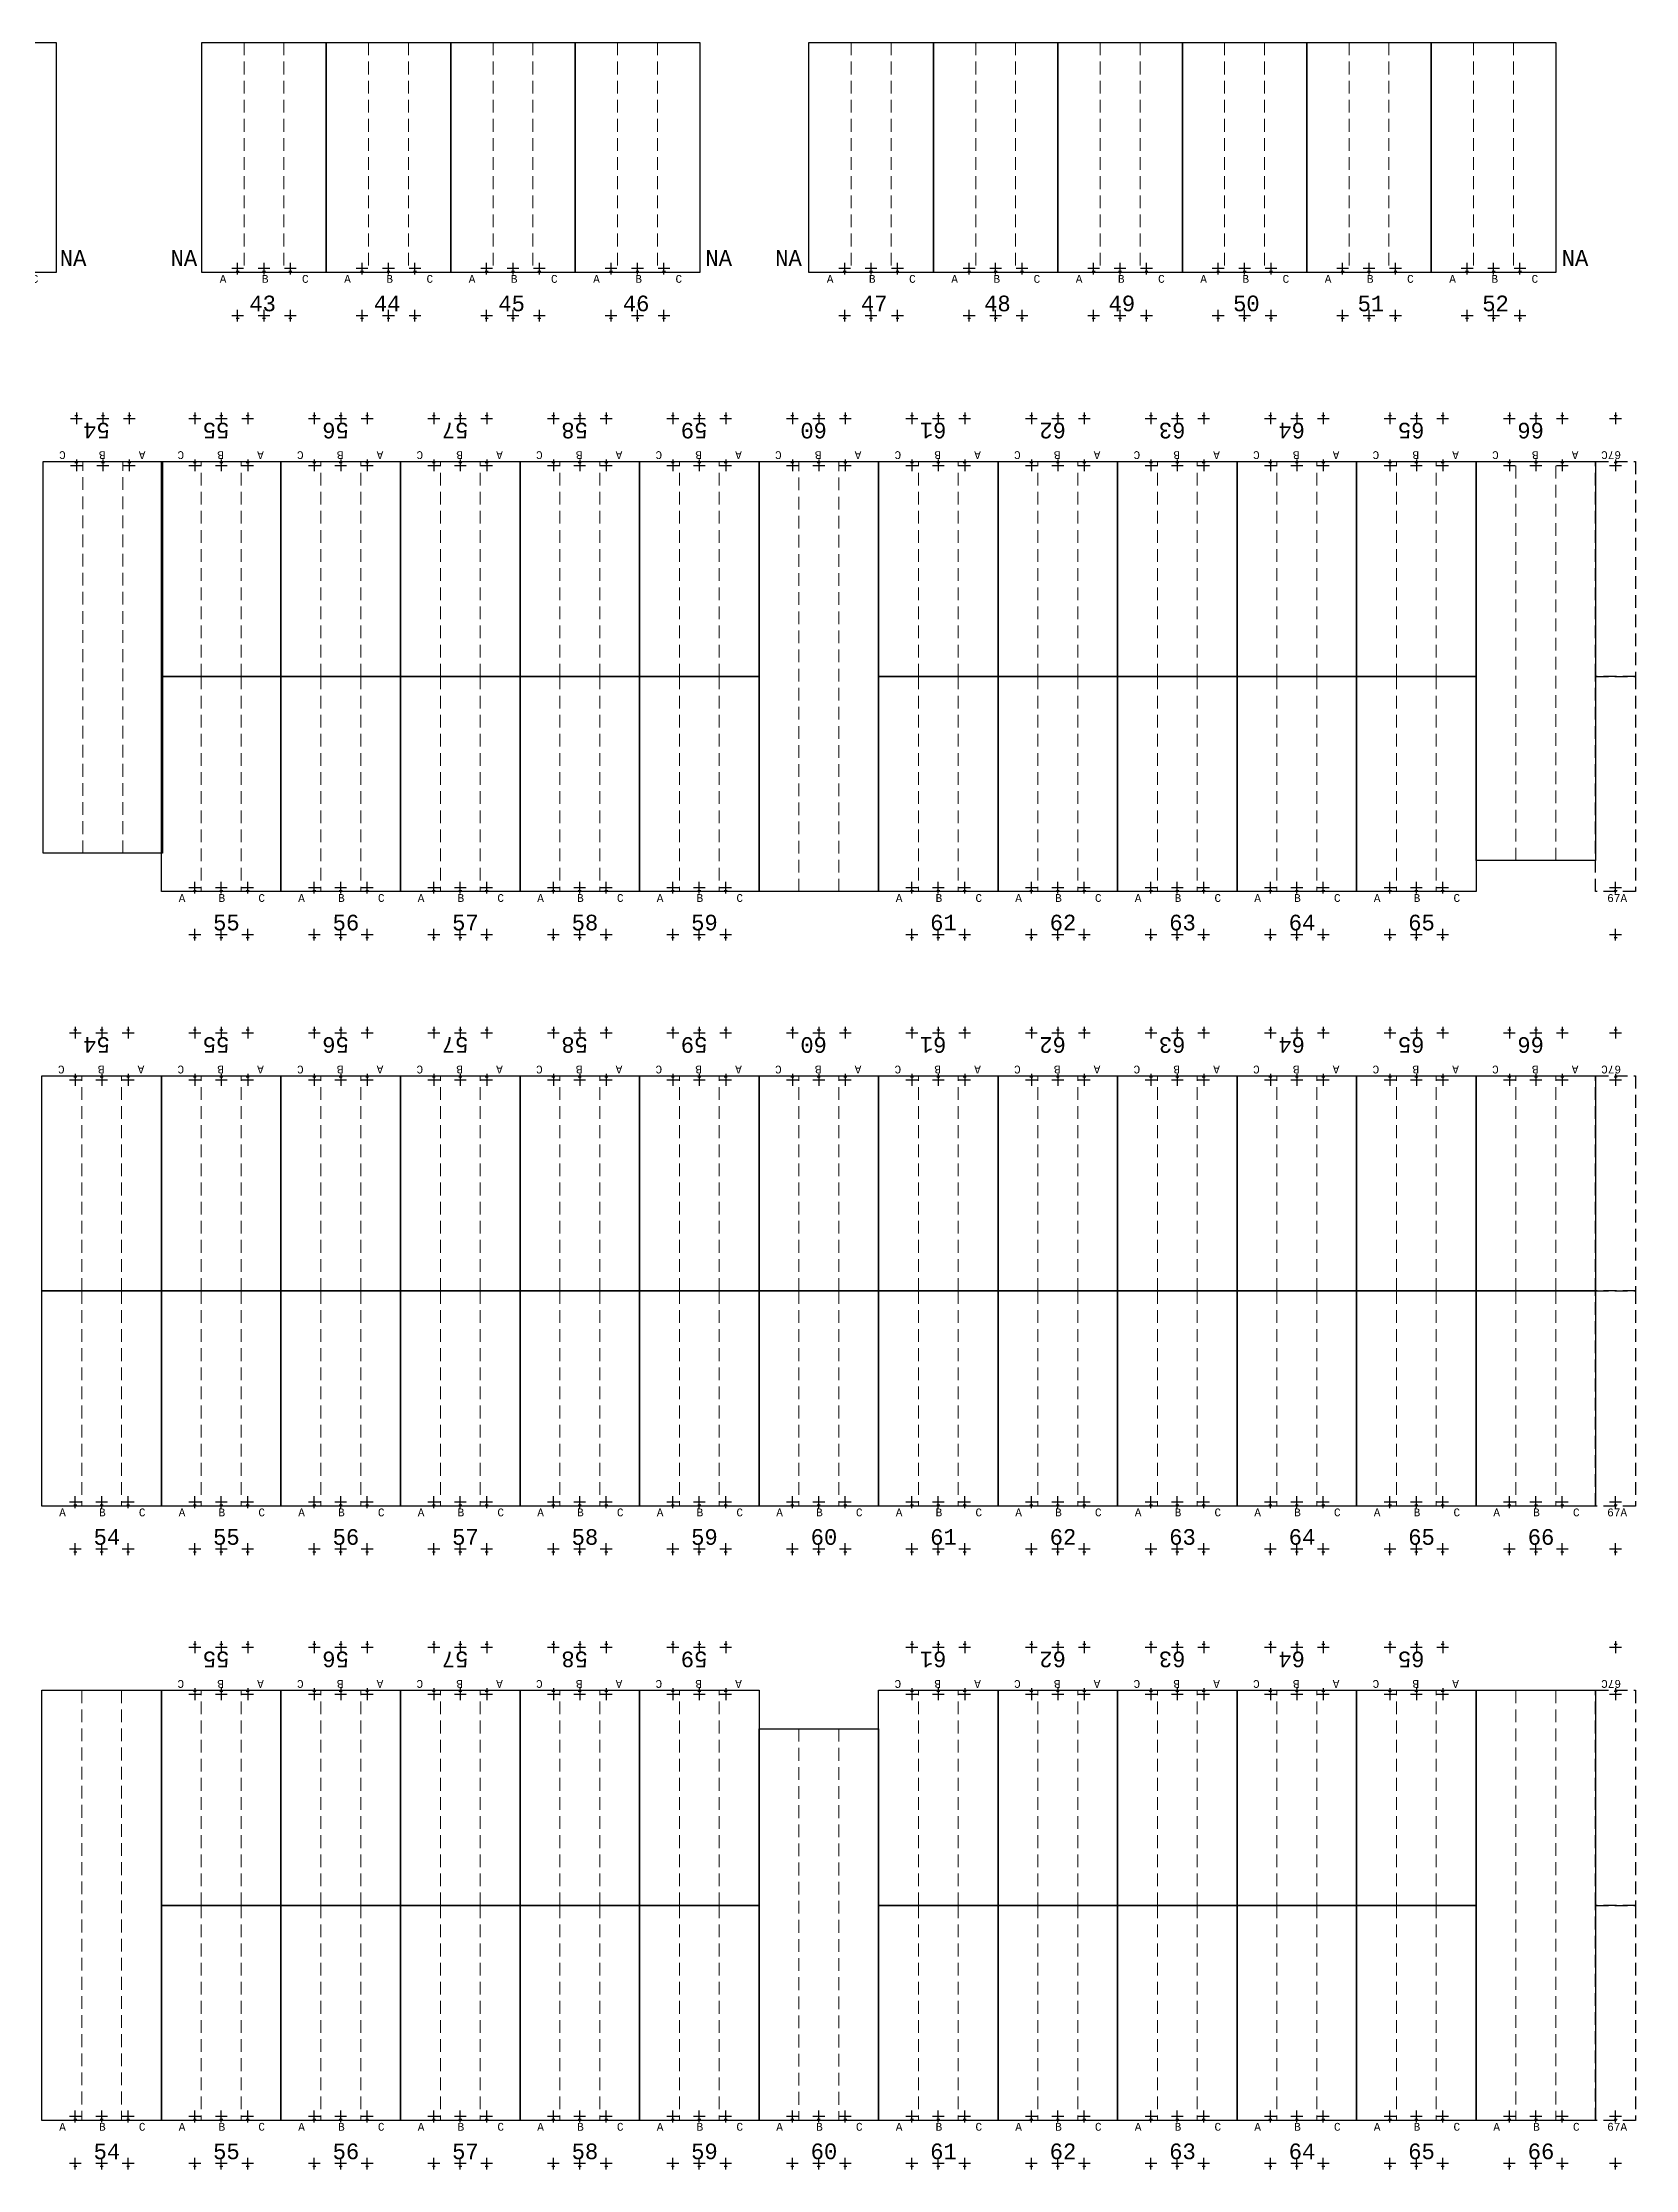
# Model space of a CAD drawing. Header units: millimetres. Extents: x 943 to 655635, y 611 to 177910.
# Drawn here: x 528874 to 569499, y 123657 to 177910 of the extents above; entities that cross this region are included whole.
import ezdxf

# ---------------------------------------------------------------- set-up
doc = ezdxf.new("R2010")
doc.units = ezdxf.units.MM
doc.linetypes.add('DASHED', pattern=[0.75, 0.5, -0.25])
for name, color, linetype in [('Bin location transponder', 250, 'Continuous'), ('WF exist equipment', 6, 'Continuous'), ('WF_numbers', 6, 'Continuous')]:
    doc.layers.add(name, color=color, linetype=linetype)
for name, color, linetype, lineweight in [('WF buffer', 1, 'DASHED', 30), ('WF transponder', 3, 'Continuous', 30), ('WF_all_bays', 5, 'Continuous', 30), ('WF_sketch_stock_areas', 30, 'Continuous', 30)]:
    doc.layers.add(name, color=color, linetype=linetype, lineweight=lineweight)
doc.styles.add('WF_txt', font='consola.ttf')

# ---------------------------------------------------------------- blocks, each defined once
blk = doc.blocks.new('WF 10x33ft bay')
at = {"layer": 'WF_all_bays', "linetype": 'DASHED', "lineweight": 5, "ltscale": 650}
for p, q in [((1217015, 971328, -162219), (1217015, 981510, -162219)), ((1218031, 971328, -162219), (1218031, 981510, -162219))]:
    blk.add_line(p, q, dxfattribs=at)
at = {"layer": 'WF_all_bays', "elevation": -162219}
blk.add_lwpolyline([(1219047, 971328), (1215999, 971328), (1215999, 981510), (1219047, 981510)], close=True, dxfattribs=at)
blk = doc.blocks.new('Bin location transponder')
at = {"layer": 'Bin location transponder', "color": 3, "lineweight": 30}
for p, q in [((-600, 0), (600, 0)), ((-150, 300), (150, 300)), ((0, 600), (0, -600))]:
    blk.add_line(p, q, dxfattribs=at)
blk = doc.blocks.new('WF 10x18ft bay')
at = {"layer": 'WF_all_bays', "linetype": 'DASHED', "lineweight": 5, "ltscale": 650}
for p, q in [((1016, 5486), (1016, 0)), ((2032, 5486), (2032, 0))]:
    blk.add_line(p, q, dxfattribs=at)
at = {"layer": 'WF_all_bays'}
blk.add_lwpolyline([(0, 5486), (3048, 5486), (3048, 0), (0, 0)], close=True, dxfattribs=at)
at = {"layer": 'WF transponder', "xscale": 0.25, "yscale": 0.25, "zscale": 0.25, "rotation": 180.0000000062352}
for p in [(850, 100), (1524, 100), (2198, 100), (850, -1100), (1524, -1100), (2198, -1100)]:
    blk.add_blockref('Bin location transponder', p, dxfattribs=at)
at = {"layer": 'WF_numbers', "linetype": 'DASHED', "char_height": 200, "attachment_point": 1, "rotation": 0, "style": 'WF_txt'}
for s, insert in [('A', (439, -62, -723)), ('B', (1455, -62, -723)), ('C', (2471, -62, -723))]:
    blk.add_mtext_dynamic_manual_height_columns(s, width=423.53, gutter_width=2118, heights=[0], dxfattribs=dict(at, insert=insert))
blk = doc.blocks.new('WF 10x36ft bay')
at = {"layer": 'WF_all_bays', "linetype": 'DASHED', "lineweight": 5, "ltscale": 650}
for p, q in [((1016, 10973), (1016, 0)), ((2032, 10973), (2032, 0))]:
    blk.add_line(p, q, dxfattribs=at)
at = {"layer": 'WF_all_bays'}
blk.add_lwpolyline([(0, 10973), (3048, 10973), (3048, 0), (0, 0)], close=True, dxfattribs=at)
at = {"layer": 'WF transponder', "xscale": 0.25, "yscale": 0.25, "zscale": 0.25, "rotation": 180.0000000062352}
for p in [(850, 100), (1524, 100), (2198, 100), (850, -1100), (1524, -1100), (2198, -1100)]:
    blk.add_blockref('Bin location transponder', p, dxfattribs=at)
at = {"layer": 'WF_numbers', "linetype": 'DASHED', "char_height": 200, "attachment_point": 1, "rotation": 0, "style": 'WF_txt'}
for s, insert in [('A', (439, -62, -723)), ('B', (1455, -62, -723)), ('C', (2471, -62, -723))]:
    blk.add_mtext_dynamic_manual_height_columns(s, width=423.53, gutter_width=2118, heights=[0], dxfattribs=dict(at, insert=insert))
blk = doc.blocks.new('WF 40x216in buffer')
at = {"layer": 'WF buffer', "ltscale": 650}
blk.add_lwpolyline([(0, 5486), (1016, 5486), (1016, 0), (0, 0)], close=True, dxfattribs=at)
at = {"layer": 'WF transponder', "xscale": 0.25, "yscale": 0.25, "zscale": 0.25, "rotation": 180.0000000062352}
for p in [(508, 100), (508, -1100)]:
    blk.add_blockref('Bin location transponder', p, dxfattribs=at)
blk = doc.blocks.new('WF 125x231in bay')
at = {"layer": 'WF_all_bays', "linetype": 'DASHED', "lineweight": 5, "ltscale": 650}
for p, q in [((1079, 5867), (1079, 0)), ((2095, 5867), (2095, 0))]:
    blk.add_line(p, q, dxfattribs=at)
at = {"layer": 'WF_all_bays'}
blk.add_lwpolyline([(0, 5867), (3175, 5867), (3175, 0), (0, 0)], close=True, dxfattribs=at)
at = {"layer": 'WF transponder', "xscale": 0.25, "yscale": 0.25, "zscale": 0.25, "rotation": 180.0000000062352}
for p in [(913, 100), (1587, 100), (2261, 100), (913, -1100), (1587, -1100), (2261, -1100)]:
    blk.add_blockref('Bin location transponder', p, dxfattribs=at)
at = {"layer": 'WF_numbers', "linetype": 'DASHED', "char_height": 200, "attachment_point": 1, "rotation": 0, "style": 'WF_txt'}
for s, insert in [('A', (457, -62, -723)), ('B', (1532, -62, -723)), ('C', (2556, -62, -723))]:
    blk.add_mtext_dynamic_manual_height_columns(s, width=423.53, gutter_width=2118, heights=[0], dxfattribs=dict(at, insert=insert))
blk = doc.blocks.new('WF 10x34ft bay')
at = {"layer": 'WF_all_bays', "linetype": 'DASHED', "lineweight": 5, "ltscale": 650}
for p, q in [((1016, 9990), (1016, 0)), ((2032, 9990), (2032, 0))]:
    blk.add_line(p, q, dxfattribs=at)
at = {"layer": 'WF_all_bays'}
blk.add_lwpolyline([(0, 9990), (3048, 9990), (3048, 0), (0, 0)], close=True, dxfattribs=at)
at = {"layer": 'WF transponder', "xscale": 0.25, "yscale": 0.25, "zscale": 0.25, "rotation": 180}
for p in [(850, 100), (1524, 100), (2198, 100), (850, -1100), (1524, -1100), (2198, -1100)]:
    blk.add_blockref('Bin location transponder', p, dxfattribs=at)
at = {"layer": 'WF_numbers', "linetype": 'DASHED', "char_height": 200, "attachment_point": 1, "rotation": 0, "style": 'WF_txt'}
for s, insert in [('A', (439, -62, -723)), ('B', (1455, -62, -723)), ('C', (2471, -62, -723))]:
    blk.add_mtext_dynamic_manual_height_columns(s, width=423.53, gutter_width=2118, heights=[0], dxfattribs=dict(at, insert=insert))

msp = doc.modelspace()

# ---------------------------------------------------------------- block references
at = {"layer": 'WF exist equipment', "color": 7, "true_color": 0xffffff}
msp.add_blockref('WF 10x33ft bay', (-650564, -814286), dxfattribs=at)
at = {"layer": 'WF transponder', "xscale": 0.25, "yscale": 0.25, "zscale": 0.25}
for p in [(566285, 168324, -162219), (566959, 168324, -162219), (567633, 168324, -162219), (566285, 167124, -162219), (566959, 167124, -162219), (567633, 167124, -162219)]:
    msp.add_blockref('Bin location transponder', p, dxfattribs=at)
at = {"layer": 'WF_all_bays'}
for name, p in [('WF 125x231in bay', (526042, 172043, -162219)), ('WF 125x231in bay', (532935, 172043, -162219)), ('WF 125x231in bay', (536110, 172043, -162219)), ('WF 125x231in bay', (539285, 172043, -162219)), ('WF 125x231in bay', (542460, 172043, -162219)), ('WF 125x231in bay', (548418, 172043, -162219)), ('WF 125x231in bay', (551593, 172043, -162219)), ('WF 125x231in bay', (554768, 172043, -162219)), ('WF 125x231in bay', (557943, 172043, -162219)), ('WF 125x231in bay', (561118, 172043, -162219)), ('WF 125x231in bay', (564293, 172043, -162219)), ('WF 10x18ft bay', (531907, 156251, -162219)), ('WF 10x18ft bay', (534955, 156251, -162219)), ('WF 10x18ft bay', (538003, 156251, -162219)), ('WF 10x18ft bay', (541051, 156251, -162219)), ('WF 10x18ft bay', (544099, 156251, -162219)), ('WF 10x18ft bay', (550195, 156251, -162219)), ('WF 10x18ft bay', (553243, 156251, -162219)), ('WF 10x18ft bay', (556291, 156251, -162219)), ('WF 10x18ft bay', (559339, 156251, -162219)), ('WF 10x18ft bay', (562387, 156251, -162219)), ('WF 10x18ft bay', (528859, 140579, -162219)), ('WF 10x18ft bay', (531907, 140579, -162219)), ('WF 10x18ft bay', (534955, 140579, -162219)), ('WF 10x18ft bay', (538003, 140579, -162219)), ('WF 10x18ft bay', (541051, 140579, -162219)), ('WF 10x18ft bay', (544099, 140579, -162219)), ('WF 10x18ft bay', (547147, 140579, -162219)), ('WF 10x18ft bay', (550195, 140579, -162219)), ('WF 10x18ft bay', (553243, 140579, -162219)), ('WF 10x18ft bay', (556291, 140579, -162219)), ('WF 10x18ft bay', (559339, 140579, -162219)), ('WF 10x18ft bay', (562387, 140579, -162219)), ('WF 10x18ft bay', (565435, 140579, -162219)), ('WF 10x36ft bay', (528859, 124907, -162219)), ('WF 10x36ft bay', (565435, 124907, -162219)), ('WF 10x18ft bay', (531907, 124907, -162219)), ('WF 10x18ft bay', (534955, 124907, -162219)), ('WF 10x18ft bay', (538003, 124907, -162219)), ('WF 10x18ft bay', (541051, 124907, -162219)), ('WF 10x18ft bay', (544099, 124907, -162219)), ('WF 10x18ft bay', (550195, 124907, -162219)), ('WF 10x18ft bay', (553243, 124907, -162219)), ('WF 10x18ft bay', (556291, 124907, -162219)), ('WF 10x18ft bay', (559339, 124907, -162219)), ('WF 10x18ft bay', (562387, 124907, -162219))]:
    msp.add_blockref(name, p, dxfattribs=at)
at = {"layer": 'WF_all_bays', "color": 7, "true_color": 0xffffff, "rotation": 180}
msp.add_blockref('WF 10x34ft bay', (531936, 167224, -162219), dxfattribs=at)
at = {"layer": 'WF_all_bays'}
for name, p, rotation in [('WF 10x18ft bay', (534955, 167224, -162219), 179.9999999999069), ('WF 10x18ft bay', (538003, 167224, -162219), 179.9999999999069), ('WF 10x18ft bay', (541051, 167224, -162219), 179.9999999999069), ('WF 10x18ft bay', (544099, 167224, -162219), 179.9999999999069), ('WF 10x18ft bay', (547147, 167224, -162219), 179.9999999999069), ('WF 10x36ft bay', (550195, 167224, -162219), 180.0000000000523), ('WF 10x18ft bay', (553243, 167224, -162219), 179.9999999999069), ('WF 10x18ft bay', (556291, 167224, -162219), 179.9999999999069), ('WF 10x18ft bay', (559339, 167224, -162219), 179.9999999999069), ('WF 10x18ft bay', (562387, 167224, -162219), 179.9999999999069), ('WF 10x18ft bay', (565435, 167224, -162219), 179.9999999999069), ('WF 10x18ft bay', (531907, 151552, -162219), 179.9999999999069), ('WF 10x18ft bay', (534955, 151552, -162219), 179.9999999999069), ('WF 10x18ft bay', (538003, 151552, -162219), 179.9999999999069), ('WF 10x18ft bay', (541051, 151552, -162219), 179.9999999999069), ('WF 10x18ft bay', (544099, 151552, -162219), 179.9999999999069), ('WF 10x18ft bay', (547147, 151552, -162219), 179.9999999999069), ('WF 10x18ft bay', (550195, 151552, -162219), 179.9999999999069), ('WF 10x18ft bay', (553243, 151552, -162219), 179.9999999999069), ('WF 10x18ft bay', (556291, 151552, -162219), 179.9999999999069), ('WF 10x18ft bay', (559339, 151552, -162219), 179.9999999999069), ('WF 10x18ft bay', (562387, 151552, -162219), 179.9999999999069), ('WF 10x18ft bay', (565435, 151552, -162219), 179.9999999999069), ('WF 10x18ft bay', (568483, 151552, -162219), 179.9999999999069), ('WF 10x18ft bay', (534955, 135880, -162219), 179.9999999999069), ('WF 10x18ft bay', (538003, 135880, -162219), 179.9999999999069), ('WF 10x18ft bay', (541051, 135880, -162219), 179.9999999999069), ('WF 10x18ft bay', (544099, 135880, -162219), 179.9999999999069), ('WF 10x18ft bay', (547147, 135880, -162219), 179.9999999999069), ('WF 10x18ft bay', (553243, 135880, -162219), 179.9999999999069), ('WF 10x18ft bay', (556291, 135880, -162219), 179.9999999999069), ('WF 10x18ft bay', (559339, 135880, -162219), 179.9999999999069), ('WF 10x18ft bay', (562387, 135880, -162219), 179.9999999999069), ('WF 10x18ft bay', (565435, 135880, -162219), 179.9999999999069)]:
    msp.add_blockref(name, p, dxfattribs=dict(at, rotation=rotation))
at = {"layer": 'WF_all_bays', "color": 7, "true_color": 0xffffff}
msp.add_blockref('WF 10x34ft bay', (547147, 124907, -162219), dxfattribs=at)
at = {"layer": 'WF_sketch_stock_areas'}
for p, rotation in [((569499, 167224, -162219), 179.999999998892), ((569499, 151552, -162219), 180.0000000017657), ((569499, 135880, -162219), 179.9999999992709)]:
    msp.add_blockref('WF 40x216in buffer', p, dxfattribs=dict(at, rotation=rotation))
for p in [(568483, 156251, -162219), (568483, 140579, -162219), (568483, 124907, -162219)]:
    msp.add_blockref('WF 40x216in buffer', p, dxfattribs=at)

# ---------------------------------------------------------------- texts
at = {"layer": 'WF_numbers', "linetype": 'DASHED', "char_height": 400, "style": 'WF_txt'}
for s, insert, attachment_point in [('NA', (529991, 172614, -324439), 3), ('NA', (532817, 172614, -324439), 3), ('NA', (546457, 172614, -324439), 3), ('NA', (548237, 172614, -324439), 3), ('NA', (568296, 172614, -324439), 3), ('43', (534148, 171455, -162219), 1), ('44', (537323, 171455, -162219), 1), ('45', (540498, 171455, -162219), 1), ('46', (543673, 171455, -162219), 1), ('47', (549747, 171455, -162219), 1), ('48', (552887, 171455, -162219), 1), ('49', (556062, 171455, -162219), 1), ('50', (559237, 171455, -162219), 1), ('51', (562412, 171455, -162219), 1), ('52', (565591, 171455, -162219), 1), ('55', (533224, 155663, -162219), 1), ('56', (536272, 155663, -162219), 1), ('57', (539320, 155663, -162219), 1), ('58', (542368, 155663, -162219), 1), ('59', (545416, 155663, -162219), 1), ('61', (551512, 155663, -162219), 1), ('62', (554560, 155663, -162219), 1), ('63', (557608, 155663, -162219), 1), ('64', (560656, 155663, -162219), 1), ('65', (563704, 155663, -162219), 1), ('54', (530176, 139991, -162219), 1), ('55', (533224, 139991, -162219), 1), ('56', (536272, 139991, -162219), 1), ('57', (539320, 139991, -162219), 1), ('58', (542368, 139991, -162219), 1), ('59', (545416, 139991, -162219), 1), ('60', (548464, 139991, -162219), 1), ('61', (551512, 139991, -162219), 1), ('62', (554560, 139991, -162219), 1), ('63', (557608, 139991, -162219), 1), ('64', (560656, 139991, -162219), 1), ('65', (563704, 139991, -162219), 1), ('66', (566752, 139991, -162219), 1), ('54', (530176, 124319, -162219), 1), ('55', (533224, 124319, -162219), 1), ('56', (536272, 124319, -162219), 1), ('57', (539320, 124319, -162219), 1), ('58', (542368, 124319, -162219), 1), ('59', (545416, 124319, -162219), 1), ('60', (548464, 124319, -162219), 1), ('61', (551512, 124319, -162219), 1), ('62', (554560, 124319, -162219), 1), ('63', (557608, 124319, -162219), 1), ('64', (560656, 124319, -162219), 1), ('65', (563704, 124319, -162219), 1), ('66', (566752, 124319, -162219), 1)]:
    msp.add_mtext_dynamic_manual_height_columns(s, width=423.53, gutter_width=2118, heights=[0], dxfattribs=dict(at, insert=insert, attachment_point=attachment_point))
at = {"layer": 'WF_numbers', "linetype": 'DASHED', "attachment_point": 1, "style": 'WF_txt'}
for s, insert, char_height, rotation in [('54', (530590, 167812, -162219), 400, 180), ('55', (533638, 167812, -162219), 400, 180), ('56', (536686, 167812, -162219), 400, 180), ('57', (539734, 167812, -162219), 400, 180), ('58', (542782, 167812, -162219), 400, 180), ('59', (545830, 167812, -162219), 400, 180), ('60', (548878, 167812, -162219), 400, 180), ('61', (551926, 167812, -162219), 400, 180), ('62', (554974, 167812, -162219), 400, 180), ('63', (558022, 167812, -162219), 400, 180), ('64', (561070, 167812, -162219), 400, 180), ('65', (564118, 167812, -162219), 400, 180), ('66', (567166, 167812, -162219), 400, 180), ('C', (566012, 167286, -162943), 200, 180), ('B', (567028, 167286, -162943), 200, 180), ('A', (568044, 167286, -162943), 200, 180), ('67C', (569132, 167286, -162943), 200, 180), ('67A', (568778, 156188, -162943), 200, 0), ('54', (530590, 152140, -162219), 400, 180), ('55', (533638, 152140, -162219), 400, 180), ('56', (536686, 152140, -162219), 400, 180), ('57', (539734, 152140, -162219), 400, 180), ('58', (542782, 152140, -162219), 400, 180), ('59', (545830, 152140, -162219), 400, 180), ('60', (548878, 152140, -162219), 400, 180), ('61', (551926, 152140, -162219), 400, 180), ('62', (554974, 152140, -162219), 400, 180), ('63', (558022, 152140, -162219), 400, 180), ('64', (561070, 152140, -162219), 400, 180), ('65', (564118, 152140, -162219), 400, 180), ('66', (567166, 152140, -162219), 400, 180), ('67C', (569132, 151614, -162943), 200, 180), ('67A', (568778, 140517, -162943), 200, 0), ('55', (533638, 136468, -162219), 400, 180), ('56', (536686, 136468, -162219), 400, 180), ('57', (539734, 136468, -162219), 400, 180), ('58', (542782, 136468, -162219), 400, 180), ('59', (545830, 136468, -162219), 400, 180), ('61', (551926, 136468, -162219), 400, 180), ('62', (554974, 136468, -162219), 400, 180), ('63', (558022, 136468, -162219), 400, 180), ('64', (561070, 136468, -162219), 400, 180), ('65', (564118, 136468, -162219), 400, 180), ('67C', (569132, 135942, -162943), 200, 180), ('67A', (568778, 124845, -162943), 200, 0)]:
    msp.add_mtext_dynamic_manual_height_columns(s, width=423.53, gutter_width=2118, heights=[0], dxfattribs=dict(at, insert=insert, char_height=char_height, rotation=rotation))

doc.saveas('drawing.dxf')
